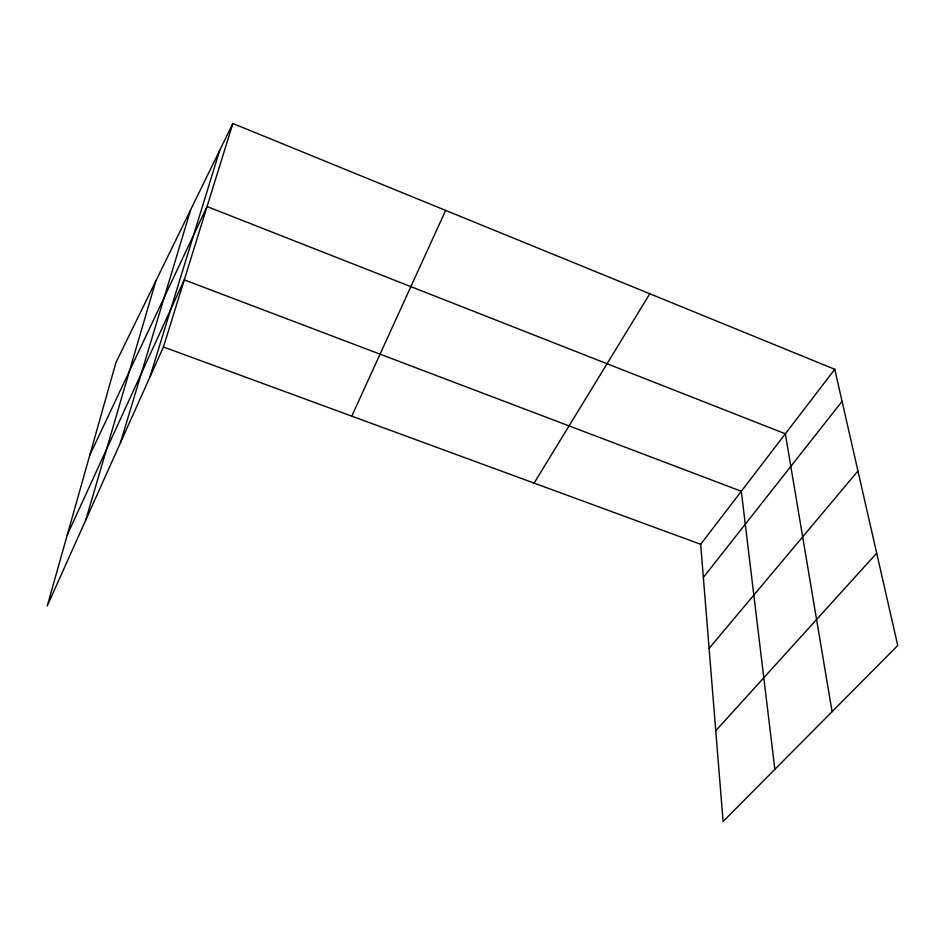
<?xml version="1.0" encoding="UTF-8"?>
<svg xmlns="http://www.w3.org/2000/svg" width="945" height="945" viewBox="0 0 945 945"><rect width="100%" height="100%" fill="white"/><g stroke="black" fill="none" stroke-linecap="round" stroke-linejoin="round"><path stroke-width="1.42" d="M85.853 519.844L155.83 280.996M120.417 442.815L190.654 209.802M149.83 377.268L219.653 150.515M232.86 123.5L115.928 362.549L47.25 605.899L163.426 346.969L232.86 123.5L834.766 369.294L897.75 645.518L723.09 821.5L700.682 544.296L834.766 369.294M351.776 416.143L445.65 210.392M67.308 534.835L184.275 279.874L741.305 491.27L774.841 769.348M89.775 455.23L207.061 206.542L785.342 433.79L832.072 711.691M534.102 483.108L649.794 293.765M703.364 577.395L842.078 401.365M709.104 648.388L857.954 470.976M715.755 730.768L876.688 553.179M163.426 346.969L700.682 544.296"/></g></svg>
